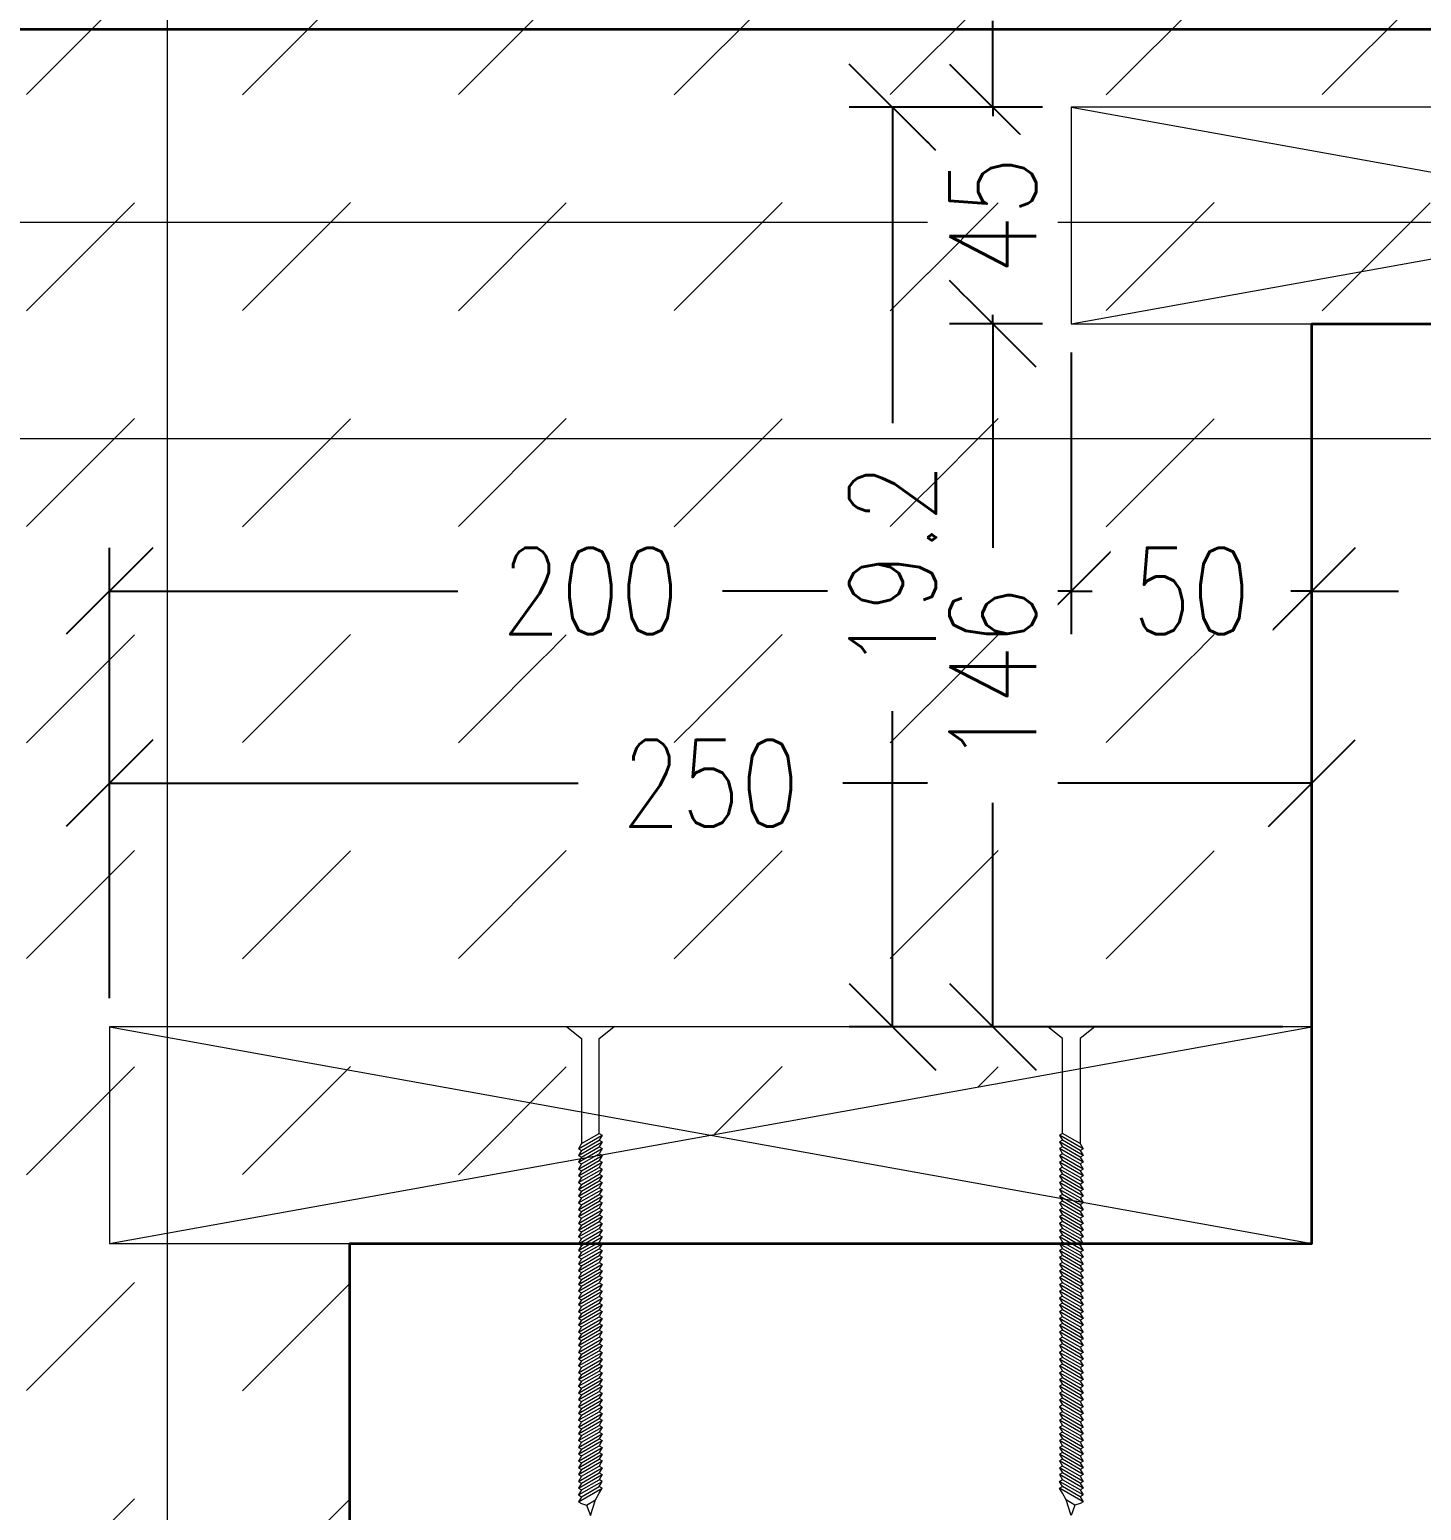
# Model space of a CAD drawing. Header units: metres. Extents: x -2 to 690, y -116 to 73.
# Drawn here: x 222.7559 to 223.0453, y 57.1794 to 57.4872 of the extents above; entities that cross this region are included whole.
import ezdxf

# ---------------------------------------------------------------- set-up
doc = ezdxf.new("R2010")
doc.units = ezdxf.units.M
doc.header["$LTSCALE"] = 5
doc.header["$MEASUREMENT"] = 0
doc.layers.get('0').update_dxf_attribs({"color": 30})
doc.layers.get('DEFPOINTS').update_dxf_attribs({"color": 210})
for name, color, linetype, lineweight in [('A-ANNO-DIMS', 3, 'Continuous', 18), ('A-ANNO-SYMB', 3, 'Continuous', 18), ('A-DETL-MBND', 3, 'Continuous', 18), ('A-DETL-PATT', 8, 'Continuous', 18), ('A-ELEV-IDEN', 3, 'Continuous', 18), ('A-ELEV-MBE1', 7, 'Continuous', 35), ('A-FURN', 8, 'Continuous', 18)]:
    doc.layers.add(name, color=color, linetype=linetype, lineweight=lineweight)
doc.styles.add('E-ROMANS', font='romans.shx', dxfattribs={"width": 0.8})
doc.dimstyles.new('E-0010_TICK_18', dxfattribs={"dimscale": 0.001, "dimtxt": 18, "dimasz": 18, "dimexe": 9, "dimexo": 6, "dimgap": 9, "dimtad": 0, "dimdec": 0, "dimlfac": 1000, "dimzin": 0, "dimdsep": 46, "dimtxsty": 'E-ROMANS', "dimblk": 'OBLIQUE', "dimcen": 9, "dimclrd": 256, "dimclre": 256, "dimclrt": 256, "dimadec": 0, "dimazin": 0, "dimtfac": 1, "dimtdec": 0, "dimtmove": 1, "dimatfit": 3, "dimldrblk": 'OPEN90', "dimfxl": 1, "dimtfill": 1, "dimtolj": 1, "dimtzin": 0, "dimarcsym": 0})

# ---------------------------------------------------------------- blocks, each defined once
blk = doc.blocks.new('_Oblique')
at = {"color": 0, "linetype": 'ByBlock', "lineweight": -2}
blk.add_line((-0.5, -0.5), (0.5, 0.5), dxfattribs=at)
blk = doc.blocks.new('*D1632')
at = {"layer": 'A-ANNO-DIMS', "lineweight": -2, "transparency": 16777216}
for p, q in [((222.77253, 57.28593), (222.77253, 57.33958)), ((223.02253, 57.28593), (223.02253, 57.33958)), ((222.77253, 57.33058), (222.87001, 57.33058)), ((223.02253, 57.33058), (222.92504, 57.33058))]:
    blk.add_line(p, q, dxfattribs=at)
at = {"layer": 'DEFPOINTS', "color": 0, "transparency": 16777216}
for p in [(223.02253, 57.33058), (222.77253, 57.27993), (223.02253, 57.27993)]:
    blk.add_point(p, dxfattribs=at)
at = {"layer": 'A-ANNO-DIMS', "lineweight": -2, "transparency": 16777216, "xscale": 0.018, "yscale": 0.018, "zscale": 0.018, "rotation": 180}
blk.add_blockref('_Oblique', (222.77253, 57.33058), dxfattribs=at)
at = {"layer": 'A-ANNO-DIMS', "lineweight": -2, "transparency": 16777216, "xscale": 0.018, "yscale": 0.018, "zscale": 0.018}
blk.add_blockref('_Oblique', (223.02253, 57.33058), dxfattribs=at)
at = {"layer": 'A-ANNO-DIMS', "transparency": 16777216, "insert": (222.89753, 57.33058), "char_height": 0.018, "attachment_point": 5, "style": 'E-ROMANS', "bg_fill": 3, "box_fill_scale": 1.25, "bg_fill_color": 256, "bg_fill_true_color": 13158600, "bg_fill_transparency": 0}
blk.add_mtext('\\A1;250', dxfattribs=at)
blk = doc.blocks.new('_Open90')
at = {"color": 0, "linetype": 'ByBlock', "lineweight": -2}
for p, q in [((-0.5, 0.5), (0, 0)), ((0, 0), (-1, 0)), ((0, 0), (-0.5, -0.5))]:
    blk.add_line(p, q, dxfattribs=at)
blk = doc.blocks.new('*D1633')
at = {"layer": 'A-ANNO-DIMS', "lineweight": -2, "transparency": 16777216}
for p, q in [((222.97253, 57.42009), (222.97253, 57.36154)), ((222.77253, 57.28593), (222.77253, 57.37954)), ((222.77253, 57.37054), (222.84501, 57.37054)), ((222.97253, 57.37054), (222.90004, 57.37054))]:
    blk.add_line(p, q, dxfattribs=at)
at = {"layer": 'DEFPOINTS', "color": 0, "transparency": 16777216}
for p in [(222.97253, 57.42609), (222.97253, 57.37054), (222.77253, 57.27993)]:
    blk.add_point(p, dxfattribs=at)
at = {"layer": 'A-ANNO-DIMS', "lineweight": -2, "transparency": 16777216, "xscale": 0.018, "yscale": 0.018, "zscale": 0.018, "rotation": 180}
blk.add_blockref('_Oblique', (222.77253, 57.37054), dxfattribs=at)
at = {"layer": 'A-ANNO-DIMS', "lineweight": -2, "transparency": 16777216, "xscale": 0.018, "yscale": 0.018, "zscale": 0.018}
blk.add_blockref('_Oblique', (222.97253, 57.37054), dxfattribs=at)
at = {"layer": 'A-ANNO-DIMS', "transparency": 16777216, "insert": (222.87253, 57.37054), "char_height": 0.018, "attachment_point": 5, "style": 'E-ROMANS', "bg_fill": 3, "box_fill_scale": 1.25, "bg_fill_color": 256, "bg_fill_true_color": 13158600, "bg_fill_transparency": 0}
blk.add_mtext('\\A1;200', dxfattribs=at)
blk = doc.blocks.new('*D1634')
at = {"layer": 'A-ANNO-DIMS', "lineweight": -2, "transparency": 16777216}
for p, q in [((222.97253, 57.42009), (222.97253, 57.36154)), ((223.02253, 57.42009), (223.02253, 57.36154)), ((222.97253, 57.37054), (222.95453, 57.37054)), ((222.97253, 57.37054), (222.97687, 57.37054)), ((223.02253, 57.37054), (223.01818, 57.37054)), ((223.02253, 57.37054), (223.04053, 57.37054))]:
    blk.add_line(p, q, dxfattribs=at)
at = {"layer": 'DEFPOINTS', "color": 0, "transparency": 16777216}
for p in [(222.97253, 57.42609), (223.02253, 57.42609), (223.02253, 57.37054)]:
    blk.add_point(p, dxfattribs=at)
at = {"layer": 'A-ANNO-DIMS', "lineweight": -2, "transparency": 16777216, "xscale": 0.018, "yscale": 0.018, "zscale": 0.018}
blk.add_blockref('_Oblique', (222.97253, 57.37054), dxfattribs=at)
at = {"layer": 'A-ANNO-DIMS', "lineweight": -2, "transparency": 16777216, "xscale": 0.018, "yscale": 0.018, "zscale": 0.018, "rotation": 180}
blk.add_blockref('_Oblique', (223.02253, 57.37054), dxfattribs=at)
at = {"layer": 'A-ANNO-DIMS', "transparency": 16777216, "insert": (222.99753, 57.37054), "char_height": 0.018, "attachment_point": 5, "style": 'E-ROMANS', "bg_fill": 3, "box_fill_scale": 1.25, "bg_fill_color": 256, "bg_fill_true_color": 13158600, "bg_fill_transparency": 0}
blk.add_mtext('\\A1;50', dxfattribs=at)
blk = doc.blocks.new('*D1635')
at = {"layer": 'A-ANNO-DIMS', "lineweight": -2, "transparency": 16777216}
for p, q in [((222.9562, 57.47109), (222.9562, 57.48909)), ((222.96653, 57.47109), (222.9472, 57.47109)), ((222.9562, 57.47109), (222.9562, 57.46924)), ((222.9562, 57.42609), (222.9562, 57.42793)), ((222.96653, 57.42609), (222.9472, 57.42609)), ((222.9562, 57.42609), (222.9562, 57.40809))]:
    blk.add_line(p, q, dxfattribs=at)
at = {"layer": 'DEFPOINTS', "color": 0, "transparency": 16777216}
for p in [(222.97253, 57.47109), (222.9562, 57.42609), (222.97253, 57.42609)]:
    blk.add_point(p, dxfattribs=at)
at = {"layer": 'A-ANNO-DIMS', "lineweight": -2, "transparency": 16777216, "xscale": 0.018, "yscale": 0.018, "zscale": 0.018}
for p, rotation in [((222.9562, 57.47109), 270), ((222.9562, 57.42609), 90)]:
    blk.add_blockref('_Oblique', p, dxfattribs=dict(at, rotation=rotation))
at = {"layer": 'A-ANNO-DIMS', "transparency": 16777216, "insert": (222.9562, 57.44859), "char_height": 0.018, "attachment_point": 5, "rotation": 90, "style": 'E-ROMANS', "bg_fill": 3, "box_fill_scale": 1.25, "bg_fill_color": 256, "bg_fill_true_color": 13158600, "bg_fill_transparency": 0}
blk.add_mtext('\\A1;45', dxfattribs=at)
blk = doc.blocks.new('*D1636')
at = {"layer": 'A-ANNO-DIMS', "lineweight": -2, "transparency": 16777216}
for p, q in [((222.96653, 57.42609), (222.9472, 57.42609)), ((222.9562, 57.42609), (222.9562, 57.37949)), ((222.9562, 57.27993), (222.9562, 57.32652)), ((223.01653, 57.27993), (222.9472, 57.27993))]:
    blk.add_line(p, q, dxfattribs=at)
at = {"layer": 'DEFPOINTS', "color": 0, "transparency": 16777216}
for p in [(222.97253, 57.42609), (222.9562, 57.27993), (223.02253, 57.27993)]:
    blk.add_point(p, dxfattribs=at)
at = {"layer": 'A-ANNO-DIMS', "lineweight": -2, "transparency": 16777216, "xscale": 0.018, "yscale": 0.018, "zscale": 0.018}
for p, rotation in [((222.9562, 57.42609), 90), ((222.9562, 57.27993), 270)]:
    blk.add_blockref('_Oblique', p, dxfattribs=dict(at, rotation=rotation))
at = {"layer": 'A-ANNO-DIMS', "transparency": 16777216, "insert": (222.9562, 57.35301), "char_height": 0.018, "attachment_point": 5, "rotation": 90, "style": 'E-ROMANS', "bg_fill": 3, "box_fill_scale": 1.25, "bg_fill_color": 256, "bg_fill_true_color": 13158600, "bg_fill_transparency": 0}
blk.add_mtext('\\A1;146', dxfattribs=at)
blk = doc.blocks.new('*D1637')
at = {"layer": 'A-ANNO-DIMS', "lineweight": -2, "transparency": 16777216}
for p, q in [((222.96653, 57.47109), (222.92637, 57.47109)), ((222.93537, 57.47109), (222.93537, 57.40542)), ((222.93537, 57.27993), (222.93537, 57.34559)), ((223.01653, 57.27993), (222.92637, 57.27993))]:
    blk.add_line(p, q, dxfattribs=at)
at = {"layer": 'DEFPOINTS', "color": 0, "transparency": 16777216}
for p in [(222.97253, 57.47109), (222.93537, 57.27993), (223.02253, 57.27993)]:
    blk.add_point(p, dxfattribs=at)
at = {"layer": 'A-ANNO-DIMS', "lineweight": -2, "transparency": 16777216, "xscale": 0.018, "yscale": 0.018, "zscale": 0.018}
for p, rotation in [((222.93537, 57.47109), 90), ((222.93537, 57.27993), 270)]:
    blk.add_blockref('_Oblique', p, dxfattribs=dict(at, rotation=rotation))
at = {"layer": 'A-ANNO-DIMS', "transparency": 16777216, "insert": (222.93537, 57.37551), "char_height": 0.018, "attachment_point": 5, "rotation": 90, "style": 'E-ROMANS', "bg_fill": 3, "box_fill_scale": 1.25, "bg_fill_color": 256, "bg_fill_true_color": 13158600, "bg_fill_transparency": 0}
blk.add_mtext('\\A1;19.2', dxfattribs=at)

msp = doc.modelspace()

# ---------------------------------------------------------------- linework, layer by layer
at = {"layer": 'A-ANNO-SYMB'}
for points in [[(222.97253, 57.47109), (222.97253, 57.42609), (223.22253, 57.42609), (223.22253, 57.47109)], [(222.77253, 57.27993), (222.77253, 57.23493), (223.02253, 57.23493), (223.02253, 57.27993)]]:
    msp.add_lwpolyline(points, close=True, dxfattribs=at)
for points in [[(222.97253, 57.47109), (223.22253, 57.42609)], [(222.97253, 57.42609), (223.22253, 57.47109)], [(222.77253, 57.27993), (223.02253, 57.23493)], [(222.77253, 57.23493), (223.02253, 57.27993)]]:
    msp.add_lwpolyline(points, dxfattribs=at)
at = {"layer": 'A-DETL-MBND'}
msp.add_line((223.18552, 57.48724), (222.47731, 57.48724), dxfattribs=at)
at = {"layer": 'A-ELEV-IDEN'}
msp.add_line((222.78453, 57.8118), (222.78453, 56.63873), dxfattribs=at)
for points in [[(222.47731, 57.48724), (223.18552, 57.48724)], [(222.47731, 57.44724), (223.82872, 57.44724)], [(222.47731, 57.40224), (223.82872, 57.40224)]]:
    msp.add_lwpolyline(points, dxfattribs=at)
at = {"layer": 'A-ELEV-MBE1'}
msp.add_line((223.18552, 57.48724), (222.47731, 57.48724), dxfattribs=at)
at = {"layer": 'A-ELEV-MBE1', "color": 3}
msp.add_lwpolyline([(222.62253, 56.85262), (222.62253, 57.04378), (222.82253, 57.04378), (222.82253, 57.23493), (223.02253, 57.23493), (223.02253, 57.42609), (223.22253, 57.42609), (223.22253, 57.42609)], dxfattribs=at)
at = {"layer": 'A-FURN'}
for points in [[(222.87008, 57.25461), (222.87498, 57.25744)], [(222.87069, 57.25567), (222.87436, 57.25779)], [(222.87436, 57.25779), (222.87498, 57.25744), (222.87436, 57.25638)], [(222.97069, 57.25779), (222.97007, 57.25744), (222.97069, 57.25638)], [(222.97497, 57.25461), (222.97007, 57.25744)], [(222.97436, 57.25567), (222.97069, 57.25779)], [(222.87008, 57.2532), (222.87498, 57.25603)], [(222.87008, 57.25179), (222.87498, 57.25462)], [(222.87069, 57.25426), (222.87436, 57.25638)], [(222.87069, 57.25285), (222.87436, 57.25497)], [(222.87436, 57.25638), (222.87498, 57.25603), (222.87436, 57.25497)], [(222.87436, 57.25497), (222.87498, 57.25462), (222.87436, 57.25355)], [(222.97069, 57.25638), (222.97007, 57.25603), (222.97069, 57.25497)], [(222.97497, 57.2532), (222.97007, 57.25603)], [(222.97069, 57.25497), (222.97007, 57.25462), (222.97069, 57.25355)], [(222.97497, 57.25179), (222.97007, 57.25462)], [(222.97436, 57.25426), (222.97069, 57.25638)], [(222.97436, 57.25285), (222.97069, 57.25497)], [(222.87008, 57.25038), (222.87498, 57.2532)], [(222.87008, 57.24896), (222.87498, 57.25179)], [(222.87069, 57.25144), (222.87436, 57.25355)], [(222.87069, 57.25002), (222.87436, 57.25214)], [(222.87436, 57.25356), (222.87498, 57.2532), (222.87436, 57.25214)], [(222.87436, 57.25215), (222.87498, 57.25179), (222.87436, 57.25073)], [(222.97069, 57.25356), (222.97007, 57.2532), (222.97069, 57.25214)], [(222.97497, 57.25038), (222.97007, 57.2532)], [(222.97069, 57.25215), (222.97007, 57.25179), (222.97069, 57.25073)], [(222.97497, 57.24896), (222.97007, 57.25179)], [(222.97436, 57.25144), (222.97069, 57.25355)], [(222.97436, 57.25002), (222.97069, 57.25214)], [(222.87008, 57.24755), (222.87498, 57.25038)], [(222.87008, 57.24614), (222.87498, 57.24897)], [(222.87069, 57.24861), (222.87436, 57.25073)], [(222.87069, 57.2472), (222.87436, 57.24932)], [(222.87436, 57.25074), (222.87498, 57.25038), (222.87436, 57.24932)], [(222.87436, 57.24932), (222.87498, 57.24897), (222.87436, 57.24791)], [(222.97069, 57.25074), (222.97007, 57.25038), (222.97069, 57.24932)], [(222.97497, 57.24755), (222.97007, 57.25038)], [(222.97069, 57.24932), (222.97007, 57.24897), (222.97069, 57.24791)], [(222.97497, 57.24614), (222.97007, 57.24897)], [(222.97436, 57.24861), (222.97069, 57.25073)], [(222.97436, 57.2472), (222.97069, 57.24932)], [(222.87008, 57.24473), (222.87498, 57.24756)], [(222.87008, 57.24332), (222.87498, 57.24615)], [(222.87069, 57.24579), (222.87436, 57.24791)], [(222.87069, 57.24438), (222.87436, 57.2465)], [(222.87069, 57.24297), (222.87436, 57.24509)], [(222.87436, 57.24791), (222.87498, 57.24756), (222.87436, 57.2465)], [(222.87436, 57.2465), (222.87498, 57.24615), (222.87436, 57.24509)], [(222.87436, 57.24509), (222.87498, 57.24474), (222.87436, 57.24367)], [(222.97069, 57.24791), (222.97007, 57.24756), (222.97069, 57.2465)], [(222.97497, 57.24473), (222.97007, 57.24756)], [(222.97069, 57.2465), (222.97007, 57.24615), (222.97069, 57.24509)], [(222.97497, 57.24332), (222.97007, 57.24615)], [(222.97069, 57.24509), (222.97007, 57.24474), (222.97069, 57.24367)], [(222.97436, 57.24579), (222.97069, 57.24791)], [(222.97436, 57.24438), (222.97069, 57.2465)], [(222.97436, 57.24297), (222.97069, 57.24509)], [(222.87008, 57.24191), (222.87498, 57.24474)], [(222.87008, 57.2405), (222.87498, 57.24332)], [(222.87008, 57.23908), (222.87498, 57.24191)], [(222.87069, 57.24156), (222.87436, 57.24367)], [(222.87069, 57.24014), (222.87436, 57.24226)], [(222.87436, 57.24368), (222.87498, 57.24332), (222.87436, 57.24226)], [(222.87436, 57.24227), (222.87498, 57.24191), (222.87436, 57.24085)], [(222.97497, 57.24191), (222.97007, 57.24474)], [(222.97069, 57.24368), (222.97007, 57.24332), (222.97069, 57.24226)], [(222.97497, 57.2405), (222.97007, 57.24332)], [(222.97069, 57.24227), (222.97007, 57.24191), (222.97069, 57.24085)], [(222.97497, 57.23908), (222.97007, 57.24191)], [(222.97436, 57.24156), (222.97069, 57.24367)], [(222.97436, 57.24014), (222.97069, 57.24226)], [(222.87008, 57.23767), (222.87498, 57.2405)], [(222.87008, 57.23626), (222.87498, 57.23909)], [(222.87069, 57.23873), (222.87436, 57.24085)], [(222.87069, 57.23732), (222.87436, 57.23944)], [(222.87436, 57.24086), (222.87498, 57.2405), (222.87436, 57.23944)], [(222.87436, 57.23944), (222.87498, 57.23909), (222.87436, 57.23803)], [(222.97069, 57.24086), (222.97007, 57.2405), (222.97069, 57.23944)], [(222.97497, 57.23767), (222.97007, 57.2405)], [(222.97069, 57.23944), (222.97007, 57.23909), (222.97069, 57.23803)], [(222.97497, 57.23626), (222.97007, 57.23909)], [(222.97436, 57.23873), (222.97069, 57.24085)], [(222.97436, 57.23732), (222.97069, 57.23944)], [(222.87008, 57.23485), (222.87498, 57.23768)], [(222.87008, 57.23344), (222.87498, 57.23627)], [(222.87069, 57.23591), (222.87436, 57.23803)], [(222.87069, 57.2345), (222.87436, 57.23662)], [(222.87436, 57.23803), (222.87498, 57.23768), (222.87436, 57.23662)], [(222.87436, 57.23662), (222.87498, 57.23627), (222.87436, 57.23521)], [(222.97069, 57.23803), (222.97007, 57.23768), (222.97069, 57.23662)], [(222.97497, 57.23485), (222.97007, 57.23768)], [(222.97069, 57.23662), (222.97007, 57.23627), (222.97069, 57.23521)], [(222.97497, 57.23344), (222.97007, 57.23627)], [(222.97436, 57.23591), (222.97069, 57.23803)], [(222.97436, 57.2345), (222.97069, 57.23662)], [(222.87008, 57.23203), (222.87498, 57.23486)], [(222.87008, 57.23062), (222.87498, 57.23344)], [(222.87069, 57.23309), (222.87436, 57.23521)], [(222.87069, 57.23168), (222.87436, 57.23379)], [(222.87436, 57.23521), (222.87498, 57.23486), (222.87436, 57.23379)], [(222.87436, 57.2338), (222.87498, 57.23344), (222.87436, 57.23238)], [(222.97069, 57.23521), (222.97007, 57.23486), (222.97069, 57.23379)], [(222.97497, 57.23203), (222.97007, 57.23486)], [(222.97069, 57.2338), (222.97007, 57.23344), (222.97069, 57.23238)], [(222.97497, 57.23062), (222.97007, 57.23344)], [(222.97436, 57.23309), (222.97069, 57.23521)], [(222.97436, 57.23168), (222.97069, 57.23379)], [(222.87008, 57.2292), (222.87498, 57.23203)], [(222.87008, 57.22779), (222.87498, 57.23062)], [(222.87069, 57.23026), (222.87436, 57.23238)], [(222.87069, 57.22885), (222.87436, 57.23097)], [(222.87069, 57.22744), (222.87436, 57.22956)], [(222.87436, 57.23239), (222.87498, 57.23203), (222.87436, 57.23097)], [(222.87436, 57.23098), (222.87498, 57.23062), (222.87436, 57.22956)], [(222.87436, 57.22956), (222.87498, 57.22921), (222.87436, 57.22815)], [(222.97069, 57.23239), (222.97007, 57.23203), (222.97069, 57.23097)], [(222.97497, 57.2292), (222.97007, 57.23203)], [(222.97069, 57.23098), (222.97007, 57.23062), (222.97069, 57.22956)], [(222.97497, 57.22779), (222.97007, 57.23062)], [(222.97069, 57.22956), (222.97007, 57.22921), (222.97069, 57.22815)], [(222.97436, 57.23026), (222.97069, 57.23238)], [(222.97436, 57.22885), (222.97069, 57.23097)], [(222.97436, 57.22744), (222.97069, 57.22956)], [(222.87008, 57.22638), (222.87498, 57.22921)], [(222.87008, 57.22497), (222.87498, 57.2278)], [(222.87069, 57.22603), (222.87436, 57.22815)], [(222.87069, 57.22462), (222.87436, 57.22674)], [(222.87436, 57.22815), (222.87498, 57.2278), (222.87436, 57.22674)], [(222.87436, 57.22674), (222.87498, 57.22639), (222.87436, 57.22533)], [(222.97497, 57.22638), (222.97007, 57.22921)], [(222.97069, 57.22815), (222.97007, 57.2278), (222.97069, 57.22674)], [(222.97497, 57.22497), (222.97007, 57.2278)], [(222.97069, 57.22674), (222.97007, 57.22639), (222.97069, 57.22533)], [(222.97436, 57.22603), (222.97069, 57.22815)], [(222.97436, 57.22462), (222.97069, 57.22674)], [(222.87008, 57.22356), (222.87498, 57.22639)], [(222.87008, 57.22215), (222.87498, 57.22498)], [(222.87008, 57.22073), (222.87498, 57.22356)], [(222.87069, 57.22321), (222.87436, 57.22533)], [(222.87069, 57.22179), (222.87436, 57.22391)], [(222.87436, 57.22533), (222.87498, 57.22498), (222.87436, 57.22391)], [(222.87436, 57.22392), (222.87498, 57.22356), (222.87436, 57.2225)], [(222.97497, 57.22356), (222.97007, 57.22639)], [(222.97069, 57.22533), (222.97007, 57.22498), (222.97069, 57.22391)], [(222.97497, 57.22215), (222.97007, 57.22498)], [(222.97069, 57.22392), (222.97007, 57.22356), (222.97069, 57.2225)], [(222.97497, 57.22073), (222.97007, 57.22356)], [(222.97436, 57.22321), (222.97069, 57.22533)], [(222.97436, 57.22179), (222.97069, 57.22391)], [(222.87008, 57.21932), (222.87498, 57.22215)], [(222.87008, 57.21791), (222.87498, 57.22074)], [(222.87069, 57.22038), (222.87436, 57.2225)], [(222.87069, 57.21897), (222.87436, 57.22109)], [(222.87436, 57.22251), (222.87498, 57.22215), (222.87436, 57.22109)], [(222.87436, 57.22109), (222.87498, 57.22074), (222.87436, 57.21968)], [(222.97069, 57.22251), (222.97007, 57.22215), (222.97069, 57.22109)], [(222.97497, 57.21932), (222.97007, 57.22215)], [(222.97069, 57.22109), (222.97007, 57.22074), (222.97069, 57.21968)], [(222.97497, 57.21791), (222.97007, 57.22074)], [(222.97436, 57.22038), (222.97069, 57.2225)], [(222.97436, 57.21897), (222.97069, 57.22109)], [(222.87008, 57.2165), (222.87498, 57.21933)], [(222.87008, 57.21509), (222.87498, 57.21792)], [(222.87069, 57.21756), (222.87436, 57.21968)], [(222.87069, 57.21615), (222.87436, 57.21827)], [(222.87436, 57.21968), (222.87498, 57.21933), (222.87436, 57.21827)], [(222.87436, 57.21827), (222.87498, 57.21792), (222.87436, 57.21686)], [(222.97069, 57.21968), (222.97007, 57.21933), (222.97069, 57.21827)], [(222.97497, 57.2165), (222.97007, 57.21933)], [(222.97069, 57.21827), (222.97007, 57.21792), (222.97069, 57.21686)], [(222.97497, 57.21509), (222.97007, 57.21792)], [(222.97436, 57.21756), (222.97069, 57.21968)], [(222.97436, 57.21615), (222.97069, 57.21827)], [(222.87008, 57.21368), (222.87498, 57.21651)], [(222.87008, 57.21227), (222.87498, 57.2151)], [(222.87069, 57.21474), (222.87436, 57.21686)], [(222.87069, 57.21333), (222.87436, 57.21545)], [(222.87436, 57.21686), (222.87498, 57.21651), (222.87436, 57.21545)], [(222.87436, 57.21545), (222.87498, 57.2151), (222.87436, 57.21403)], [(222.97069, 57.21686), (222.97007, 57.21651), (222.97069, 57.21545)], [(222.97497, 57.21368), (222.97007, 57.21651)], [(222.97069, 57.21545), (222.97007, 57.2151), (222.97069, 57.21403)], [(222.97497, 57.21227), (222.97007, 57.2151)], [(222.97436, 57.21474), (222.97069, 57.21686)], [(222.97436, 57.21333), (222.97069, 57.21545)], [(222.87008, 57.21085), (222.87498, 57.21368)], [(222.87008, 57.20944), (222.87498, 57.21227)], [(222.87069, 57.21191), (222.87436, 57.21403)], [(222.87069, 57.2105), (222.87436, 57.21262)], [(222.87069, 57.20909), (222.87436, 57.21121)], [(222.87436, 57.21404), (222.87498, 57.21368), (222.87436, 57.21262)], [(222.87436, 57.21263), (222.87498, 57.21227), (222.87436, 57.21121)], [(222.87436, 57.21121), (222.87498, 57.21086), (222.87436, 57.2098)], [(222.97069, 57.21404), (222.97007, 57.21368), (222.97069, 57.21262)], [(222.97497, 57.21085), (222.97007, 57.21368)], [(222.97069, 57.21263), (222.97007, 57.21227), (222.97069, 57.21121)], [(222.97497, 57.20944), (222.97007, 57.21227)], [(222.97069, 57.21121), (222.97007, 57.21086), (222.97069, 57.2098)], [(222.97436, 57.21191), (222.97069, 57.21403)], [(222.97436, 57.2105), (222.97069, 57.21262)], [(222.97436, 57.20909), (222.97069, 57.21121)], [(222.87008, 57.20803), (222.87498, 57.21086)], [(222.87008, 57.20662), (222.87498, 57.20945)], [(222.87008, 57.20521), (222.87498, 57.20804)], [(222.87069, 57.20768), (222.87436, 57.2098)], [(222.87069, 57.20627), (222.87436, 57.20839)], [(222.87436, 57.2098), (222.87498, 57.20945), (222.87436, 57.20839)], [(222.87436, 57.20839), (222.87498, 57.20804), (222.87436, 57.20698)], [(222.97497, 57.20803), (222.97007, 57.21086)], [(222.97069, 57.2098), (222.97007, 57.20945), (222.97069, 57.20839)], [(222.97497, 57.20662), (222.97007, 57.20945)], [(222.97069, 57.20839), (222.97007, 57.20804), (222.97069, 57.20698)], [(222.97497, 57.20521), (222.97007, 57.20804)], [(222.97436, 57.20768), (222.97069, 57.2098)], [(222.97436, 57.20627), (222.97069, 57.20839)], [(222.87008, 57.2038), (222.87498, 57.20663)], [(222.87008, 57.20239), (222.87498, 57.20522)], [(222.87069, 57.20486), (222.87436, 57.20698)], [(222.87069, 57.20345), (222.87436, 57.20557)], [(222.87436, 57.20698), (222.87498, 57.20663), (222.87436, 57.20557)], [(222.87436, 57.20557), (222.87498, 57.20522), (222.87436, 57.20415)], [(222.97069, 57.20698), (222.97007, 57.20663), (222.97069, 57.20557)], [(222.97497, 57.2038), (222.97007, 57.20663)], [(222.97069, 57.20557), (222.97007, 57.20522), (222.97069, 57.20415)], [(222.97497, 57.20239), (222.97007, 57.20522)], [(222.97436, 57.20486), (222.97069, 57.20698)], [(222.97436, 57.20345), (222.97069, 57.20557)], [(222.87008, 57.20097), (222.87498, 57.2038)], [(222.87008, 57.19956), (222.87498, 57.20239)], [(222.87069, 57.20203), (222.87436, 57.20415)], [(222.87069, 57.20062), (222.87436, 57.20274)], [(222.87436, 57.20416), (222.87498, 57.2038), (222.87436, 57.20274)], [(222.87436, 57.20275), (222.87498, 57.20239), (222.87436, 57.20133)], [(222.97069, 57.20416), (222.97007, 57.2038), (222.97069, 57.20274)], [(222.97497, 57.20097), (222.97007, 57.2038)], [(222.97069, 57.20275), (222.97007, 57.20239), (222.97069, 57.20133)], [(222.97497, 57.19956), (222.97007, 57.20239)], [(222.97436, 57.20203), (222.97069, 57.20415)], [(222.97436, 57.20062), (222.97069, 57.20274)], [(222.87008, 57.19815), (222.87498, 57.20098)], [(222.87008, 57.19674), (222.87498, 57.19957)], [(222.87069, 57.19921), (222.87436, 57.20133)], [(222.87069, 57.1978), (222.87436, 57.19992)], [(222.87436, 57.20133), (222.87498, 57.20098), (222.87436, 57.19992)], [(222.87436, 57.19992), (222.87498, 57.19957), (222.87436, 57.19851)], [(222.97069, 57.20133), (222.97007, 57.20098), (222.97069, 57.19992)], [(222.97497, 57.19815), (222.97007, 57.20098)], [(222.97069, 57.19992), (222.97007, 57.19957), (222.97069, 57.19851)], [(222.97497, 57.19674), (222.97007, 57.19957)], [(222.97436, 57.19921), (222.97069, 57.20133)], [(222.97436, 57.1978), (222.97069, 57.19992)], [(222.87008, 57.19533), (222.87498, 57.19816)], [(222.87008, 57.19392), (222.87498, 57.19675)], [(222.87069, 57.19639), (222.87436, 57.19851)], [(222.87069, 57.19498), (222.87436, 57.1971)], [(222.87069, 57.19357), (222.87436, 57.19568)], [(222.87436, 57.19851), (222.87498, 57.19816), (222.87436, 57.1971)], [(222.87436, 57.1971), (222.87498, 57.19675), (222.87436, 57.19568)], [(222.87436, 57.19569), (222.87498, 57.19533), (222.87436, 57.19427)], [(222.97069, 57.19851), (222.97007, 57.19816), (222.97069, 57.1971)], [(222.97497, 57.19533), (222.97007, 57.19816)], [(222.97069, 57.1971), (222.97007, 57.19675), (222.97069, 57.19568)], [(222.97497, 57.19392), (222.97007, 57.19675)], [(222.97069, 57.19569), (222.97007, 57.19533), (222.97069, 57.19427)], [(222.97436, 57.19639), (222.97069, 57.19851)], [(222.97436, 57.19498), (222.97069, 57.1971)], [(222.97436, 57.19357), (222.97069, 57.19568)], [(222.87008, 57.19251), (222.87498, 57.19533)], [(222.87008, 57.19109), (222.87498, 57.19392)], [(222.87069, 57.19215), (222.87436, 57.19427)], [(222.87069, 57.19074), (222.87436, 57.19286)], [(222.87436, 57.19428), (222.87498, 57.19392), (222.87436, 57.19286)], [(222.87436, 57.19287), (222.87498, 57.19251), (222.87436, 57.19145)], [(222.97497, 57.19251), (222.97007, 57.19533)], [(222.97069, 57.19428), (222.97007, 57.19392), (222.97069, 57.19286)], [(222.97497, 57.19109), (222.97007, 57.19392)], [(222.97069, 57.19287), (222.97007, 57.19251), (222.97069, 57.19145)], [(222.97436, 57.19215), (222.97069, 57.19427)], [(222.97436, 57.19074), (222.97069, 57.19286)], [(222.87008, 57.18968), (222.87498, 57.19251)], [(222.87008, 57.18827), (222.87498, 57.1911)], [(222.87008, 57.18686), (222.87498, 57.18969)], [(222.87069, 57.18933), (222.87436, 57.19145)], [(222.87069, 57.18792), (222.87436, 57.19004)], [(222.87436, 57.19145), (222.87498, 57.1911), (222.87436, 57.19004)], [(222.87436, 57.19004), (222.87498, 57.18969), (222.87436, 57.18863)], [(222.97497, 57.18968), (222.97007, 57.19251)], [(222.97069, 57.19145), (222.97007, 57.1911), (222.97069, 57.19004)], [(222.97497, 57.18827), (222.97007, 57.1911)], [(222.97069, 57.19004), (222.97007, 57.18969), (222.97069, 57.18863)], [(222.97497, 57.18686), (222.97007, 57.18969)], [(222.97436, 57.18933), (222.97069, 57.19145)], [(222.97436, 57.18792), (222.97069, 57.19004)], [(222.87008, 57.18545), (222.87498, 57.18828)], [(222.87008, 57.18404), (222.87498, 57.18687)], [(222.87069, 57.18651), (222.87436, 57.18863)], [(222.87069, 57.1851), (222.87436, 57.18722)], [(222.87436, 57.18863), (222.87498, 57.18828), (222.87436, 57.18722)], [(222.87436, 57.18722), (222.87498, 57.18687), (222.87436, 57.1858)], [(222.97069, 57.18863), (222.97007, 57.18828), (222.97069, 57.18722)], [(222.97497, 57.18545), (222.97007, 57.18828)], [(222.97069, 57.18722), (222.97007, 57.18687), (222.97069, 57.1858)], [(222.97497, 57.18404), (222.97007, 57.18687)], [(222.97436, 57.18651), (222.97069, 57.18863)], [(222.97436, 57.1851), (222.97069, 57.18722)], [(222.87008, 57.18263), (222.87498, 57.18545)], [(222.87008, 57.18121), (222.87498, 57.18404)], [(222.87069, 57.18369), (222.87436, 57.1858)], [(222.87069, 57.18227), (222.87436, 57.18439)], [(222.97497, 57.18263), (222.97007, 57.18545)], [(222.97497, 57.18121), (222.97007, 57.18404)], [(222.97436, 57.18369), (222.97069, 57.1858)], [(222.97436, 57.18227), (222.97069, 57.18439)], [(222.87176, 57.18051), (222.87358, 57.18163)], [(222.97329, 57.18051), (222.97147, 57.18163)]]:
    msp.add_lwpolyline(points, dxfattribs=at)

# ---------------------------------------------------------------- next in the draw order: dimensions: what is measured, and where the dimension line sits
at = {"layer": 'A-ANNO-DIMS'}
dim = msp.add_linear_dim(base=(223.02253, 57.33058), p1=(222.77253, 57.27993), p2=(223.02253, 57.27993), dimstyle='E-0010_TICK_18', dxfattribs=at)
dim.commit()
dim.dimension.update_dxf_attribs({"geometry": '*D1632', "text_midpoint": (222.89753, 57.33058)})

# ---------------------------------------------------------------- next in the draw order: dimensions: what is measured, and where the dimension line sits
dim = msp.add_linear_dim(base=(222.97253, 57.37054), p1=(222.77253, 57.27993), p2=(222.97253, 57.42609), dimstyle='E-0010_TICK_18', dxfattribs=at)
dim.commit()
dim.dimension.update_dxf_attribs({"geometry": '*D1633', "text_midpoint": (222.87253, 57.37054)})

# ---------------------------------------------------------------- next in the draw order: linework, layer by layer
at = {"layer": 'A-FURN'}
msp.add_lwpolyline([(222.87436, 57.25779), (222.87436, 57.27754), (222.87743, 57.27993), (222.86762, 57.27993), (222.87069, 57.27754), (222.87069, 57.25567), (222.87008, 57.25461), (222.87069, 57.25426), (222.87008, 57.2532), (222.87069, 57.25285), (222.87008, 57.25179), (222.87069, 57.25144), (222.87008, 57.25038), (222.87069, 57.25002), (222.87008, 57.24896), (222.87069, 57.24861), (222.87008, 57.24755), (222.87069, 57.2472), (222.87008, 57.24614), (222.87069, 57.24579), (222.87008, 57.24473), (222.87069, 57.24438), (222.87008, 57.24332), (222.87069, 57.24297), (222.87008, 57.24191), (222.87069, 57.24156), (222.87008, 57.2405), (222.87069, 57.24014), (222.87008, 57.23908), (222.87069, 57.23873), (222.87008, 57.23767), (222.87069, 57.23732), (222.87008, 57.23626), (222.87069, 57.23591), (222.87008, 57.23485), (222.87069, 57.2345), (222.87008, 57.23344), (222.87069, 57.23309), (222.87008, 57.23203), (222.87069, 57.23168), (222.87008, 57.23062), (222.87069, 57.23026), (222.87008, 57.2292), (222.87069, 57.22885), (222.87008, 57.22779), (222.87069, 57.22744), (222.87008, 57.22638), (222.87069, 57.22603), (222.87008, 57.22497), (222.87069, 57.22462), (222.87008, 57.22356), (222.87069, 57.22321), (222.87008, 57.22215), (222.87069, 57.22179), (222.87008, 57.22073), (222.87069, 57.22038), (222.87008, 57.21932), (222.87069, 57.21897), (222.87008, 57.21791), (222.87069, 57.21756), (222.87008, 57.2165), (222.87069, 57.21615), (222.87008, 57.21509), (222.87069, 57.21474), (222.87008, 57.21368), (222.87069, 57.21333), (222.87008, 57.21227), (222.87069, 57.21191), (222.87008, 57.21085), (222.87069, 57.2105), (222.87008, 57.20944), (222.87069, 57.20909), (222.87008, 57.20803), (222.87069, 57.20768), (222.87008, 57.20662), (222.87069, 57.20627), (222.87008, 57.20521), (222.87069, 57.20486), (222.87008, 57.2038), (222.87069, 57.20345), (222.87008, 57.20239), (222.87069, 57.20203), (222.87008, 57.20097), (222.87069, 57.20062), (222.87008, 57.19956), (222.87069, 57.19921), (222.87008, 57.19815), (222.87069, 57.1978), (222.87008, 57.19674), (222.87069, 57.19639), (222.87008, 57.19533), (222.87069, 57.19498), (222.87008, 57.19392), (222.87069, 57.19357), (222.87008, 57.19251), (222.87069, 57.19215), (222.87008, 57.19109), (222.87069, 57.19074), (222.87008, 57.18968), (222.87069, 57.18933), (222.87008, 57.18827), (222.87069, 57.18792), (222.87008, 57.18686), (222.87069, 57.18651), (222.87008, 57.18545), (222.87069, 57.1851), (222.87008, 57.18404), (222.87069, 57.18369), (222.87008, 57.18263), (222.87069, 57.18227), (222.87008, 57.18121), (222.87069, 57.18086), (222.87176, 57.18051), (222.87253, 57.17833), (222.87358, 57.18163), (222.87436, 57.18298), (222.87498, 57.18404), (222.87436, 57.18439), (222.87498, 57.18545), (222.87436, 57.18581)], dxfattribs=at)

# ---------------------------------------------------------------- next in the draw order: dimensions: what is measured, and where the dimension line sits
at = {"layer": 'A-ANNO-DIMS'}
dim = msp.add_linear_dim(base=(223.02253, 57.37054), p1=(222.97253, 57.42609), p2=(223.02253, 57.42609), dimstyle='E-0010_TICK_18', dxfattribs=at)
dim.commit()
dim.dimension.update_dxf_attribs({"geometry": '*D1634', "text_midpoint": (222.99753, 57.37054)})

# ---------------------------------------------------------------- next in the draw order: dimensions: what is measured, and where the dimension line sits
dim = msp.add_linear_dim(base=(222.9562, 57.42609), p1=(222.97253, 57.47109), p2=(222.97253, 57.42609), angle=90, dimstyle='E-0010_TICK_18', dxfattribs=at)
dim.commit()
dim.dimension.update_dxf_attribs({"geometry": '*D1635', "text_midpoint": (222.9562, 57.44859)})

# ---------------------------------------------------------------- next in the draw order: dimensions: what is measured, and where the dimension line sits
dim = msp.add_linear_dim(base=(222.9562, 57.27993), p1=(222.97253, 57.42609), p2=(223.02253, 57.27993), angle=90, dimstyle='E-0010_TICK_18', dxfattribs=at)
dim.commit()
dim.dimension.update_dxf_attribs({"geometry": '*D1636', "text_midpoint": (222.9562, 57.35301)})

# ---------------------------------------------------------------- next in the draw order: dimensions: what is measured, and where the dimension line sits
dim = msp.add_linear_dim(base=(222.93537, 57.27993), p1=(222.97253, 57.47109), p2=(223.02253, 57.27993), angle=90, text='19.2', dimstyle='E-0010_TICK_18', dxfattribs=at)
dim.commit()
dim.dimension.update_dxf_attribs({"geometry": '*D1637', "text_midpoint": (222.93537, 57.37551)})

# ---------------------------------------------------------------- next in the draw order: hatches: boundary and pattern name
at = {"layer": 'A-DETL-PATT'}
h = msp.add_hatch(dxfattribs=at)
h.set_pattern_fill('DASH', color=251, scale=0.01, angle=45, style=0)
h.set_pattern_definition([(45, (0, 0), (3e-18, 0.0449012806), [0.03175, -0.03175])])
h.paths.add_polyline_path([(223.82872, 57.48724), (223.37371, 57.48724), (223.39572, 57.47026), (223.35171, 57.47026), (223.37371, 57.48724), (223.18552, 57.48724), (222.47731, 57.48724), (222.47731, 56.89762), (222.62253, 56.89762), (222.62253, 57.04378), (222.67022, 57.04378), (222.67375, 57.04582), (222.67437, 57.04688), (222.67375, 57.04723), (222.67437, 57.04829), (222.67375, 57.04864), (222.67437, 57.0497), (222.67375, 57.05005), (222.67437, 57.05111), (222.67375, 57.05146), (222.67437, 57.05252), (222.67375, 57.05288), (222.67437, 57.05393), (222.67375, 57.05429), (222.67437, 57.05535), (222.67375, 57.0557), (222.67437, 57.05676), (222.67375, 57.05711), (222.67437, 57.05817), (222.67375, 57.05852), (222.67437, 57.05958), (222.67375, 57.05993), (222.67437, 57.06099), (222.67375, 57.06135), (222.67498, 57.06205), (222.67475, 57.06218), (222.67185, 57.06166), (222.67375, 57.06276), (222.67475, 57.06218), (222.77069, 57.07945), (222.77069, 57.08638), (222.76762, 57.08878), (222.77743, 57.08878), (222.77436, 57.08638), (222.77436, 57.08011), (222.82253, 57.08878), (222.82253, 57.23493), (222.87022, 57.23493), (222.87375, 57.23697), (222.87437, 57.23803), (222.87375, 57.23838), (222.87437, 57.23944), (222.87375, 57.2398), (222.87437, 57.24085), (222.87375, 57.24121), (222.87437, 57.24227), (222.87375, 57.24262), (222.87437, 57.24368), (222.87375, 57.24403), (222.87437, 57.24509), (222.87375, 57.24544), (222.87437, 57.2465), (222.87375, 57.24685), (222.87437, 57.24791), (222.87375, 57.24826), (222.87437, 57.24932), (222.87375, 57.24968), (222.87437, 57.25073), (222.87375, 57.25109), (222.87437, 57.25215), (222.87375, 57.2525), (222.87498, 57.2532), (222.87475, 57.25333), (222.87185, 57.25281), (222.87375, 57.25391), (222.87475, 57.25333), (222.97069, 57.2706), (222.97069, 57.27754), (222.96762, 57.27993), (222.97743, 57.27993), (222.97436, 57.27754), (222.97436, 57.27126), (223.02253, 57.27993), (223.02253, 57.42609), (223.07022, 57.42609), (223.07375, 57.42813), (223.07437, 57.42919), (223.07375, 57.42954), (223.07437, 57.4306), (223.07375, 57.43095), (223.07437, 57.43201), (223.07375, 57.43236), (223.07437, 57.43342), (223.07375, 57.43377), (223.07437, 57.43483), (223.07375, 57.43518), (223.07437, 57.43624), (223.07375, 57.4366), (223.07437, 57.43765), (223.07375, 57.43801), (223.07437, 57.43907), (223.07375, 57.43942), (223.07437, 57.44048), (223.07375, 57.44083), (223.07437, 57.44189), (223.07375, 57.44224), (223.07437, 57.4433), (223.07375, 57.44365), (223.07498, 57.44436), (223.07475, 57.44449), (223.07185, 57.44396), (223.07375, 57.44506), (223.07475, 57.44449), (223.17069, 57.46175), (223.17069, 57.46869), (223.16762, 57.47109), (223.17743, 57.47109), (223.17436, 57.46869), (223.17436, 57.44682), (223.17558, 57.4447), (223.17436, 57.444), (223.17558, 57.44188), (223.17436, 57.44118), (223.17558, 57.43906), (223.17436, 57.43835), (223.17558, 57.43623), (223.17436, 57.43553), (223.17558, 57.43341), (223.17436, 57.43271), (223.17558, 57.43059), (223.17436, 57.42989), (223.17558, 57.42777), (223.17436, 57.42706), (223.17493, 57.42609), (223.22253, 57.42609), (223.22253, 57.42609), (223.23552, 57.42609), (223.23552, 57.28383), (222.56056, 56.63873), (223.82872, 56.63873)])
h.paths.add_polyline_path([(223.07375, 57.44648), (223.07437, 57.44753), (223.07375, 57.44789), (223.07498, 57.44859), (223.07437, 57.44753), (223.07498, 57.44718)], flags=16)
h.paths.add_polyline_path([(222.87498, 57.25603), (222.87375, 57.25532), (222.87437, 57.25638), (222.87375, 57.25673), (222.87498, 57.25744), (222.87437, 57.25638)], flags=16)
h.paths.add_polyline_path([(222.67498, 57.06487), (222.67375, 57.06417), (222.67437, 57.06523), (222.67375, 57.06558), (222.67498, 57.06629), (222.67437, 57.06523)], flags=16)
h.paths.add_polyline_path([(223.82872, 57.8118), (222.47731, 57.8118), (222.47731, 57.48724), (223.18552, 57.48724), (223.18552, 57.49724), (223.18552, 57.64724), (223.18552, 57.66224), (223.37497, 57.66224), (223.35296, 57.67922), (223.39697, 57.67922), (223.37497, 57.66224), (223.82872, 57.66224)])
h.paths.add_polyline_path([(223.34857, 57.45091), (223.39885, 57.45091), (223.39885, 57.47299), (223.34857, 57.47299)], flags=24)
h.paths.add_polyline_path([(223.348, 57.69356), (223.40194, 57.69356), (223.40194, 57.71231), (223.348, 57.71231)], flags=24)
h.paths.add_polyline_path([(223.34315, 57.67927), (223.40679, 57.67927), (223.40679, 57.69802), (223.34315, 57.69802)], flags=24)

# ---------------------------------------------------------------- next in the draw order: linework, layer by layer
at = {"layer": 'A-FURN'}
msp.add_lwpolyline([(222.97069, 57.25779), (222.97069, 57.27754), (222.96762, 57.27993), (222.97743, 57.27993), (222.97436, 57.27754), (222.97436, 57.25567), (222.97497, 57.25461), (222.97436, 57.25426), (222.97497, 57.2532), (222.97436, 57.25285), (222.97497, 57.25179), (222.97436, 57.25144), (222.97497, 57.25038), (222.97436, 57.25002), (222.97497, 57.24896), (222.97436, 57.24861), (222.97497, 57.24755), (222.97436, 57.2472), (222.97497, 57.24614), (222.97436, 57.24579), (222.97497, 57.24473), (222.97436, 57.24438), (222.97497, 57.24332), (222.97436, 57.24297), (222.97497, 57.24191), (222.97436, 57.24156), (222.97497, 57.2405), (222.97436, 57.24014), (222.97497, 57.23908), (222.97436, 57.23873), (222.97497, 57.23767), (222.97436, 57.23732), (222.97497, 57.23626), (222.97436, 57.23591), (222.97497, 57.23485), (222.97436, 57.2345), (222.97497, 57.23344), (222.97436, 57.23309), (222.97497, 57.23203), (222.97436, 57.23168), (222.97497, 57.23062), (222.97436, 57.23026), (222.97497, 57.2292), (222.97436, 57.22885), (222.97497, 57.22779), (222.97436, 57.22744), (222.97497, 57.22638), (222.97436, 57.22603), (222.97497, 57.22497), (222.97436, 57.22462), (222.97497, 57.22356), (222.97436, 57.22321), (222.97497, 57.22215), (222.97436, 57.22179), (222.97497, 57.22073), (222.97436, 57.22038), (222.97497, 57.21932), (222.97436, 57.21897), (222.97497, 57.21791), (222.97436, 57.21756), (222.97497, 57.2165), (222.97436, 57.21615), (222.97497, 57.21509), (222.97436, 57.21474), (222.97497, 57.21368), (222.97436, 57.21333), (222.97497, 57.21227), (222.97436, 57.21191), (222.97497, 57.21085), (222.97436, 57.2105), (222.97497, 57.20944), (222.97436, 57.20909), (222.97497, 57.20803), (222.97436, 57.20768), (222.97497, 57.20662), (222.97436, 57.20627), (222.97497, 57.20521), (222.97436, 57.20486), (222.97497, 57.2038), (222.97436, 57.20345), (222.97497, 57.20239), (222.97436, 57.20203), (222.97497, 57.20097), (222.97436, 57.20062), (222.97497, 57.19956), (222.97436, 57.19921), (222.97497, 57.19815), (222.97436, 57.1978), (222.97497, 57.19674), (222.97436, 57.19639), (222.97497, 57.19533), (222.97436, 57.19498), (222.97497, 57.19392), (222.97436, 57.19357), (222.97497, 57.19251), (222.97436, 57.19215), (222.97497, 57.19109), (222.97436, 57.19074), (222.97497, 57.18968), (222.97436, 57.18933), (222.97497, 57.18827), (222.97436, 57.18792), (222.97497, 57.18686), (222.97436, 57.18651), (222.97497, 57.18545), (222.97436, 57.1851), (222.97497, 57.18404), (222.97436, 57.18369), (222.97497, 57.18263), (222.97436, 57.18227), (222.97497, 57.18121), (222.97436, 57.18086), (222.97329, 57.18051), (222.97253, 57.17833), (222.97147, 57.18163), (222.97069, 57.18298), (222.97007, 57.18404), (222.97069, 57.18439), (222.97007, 57.18545), (222.97069, 57.18581)], dxfattribs=at)

doc.saveas('drawing.dxf')
